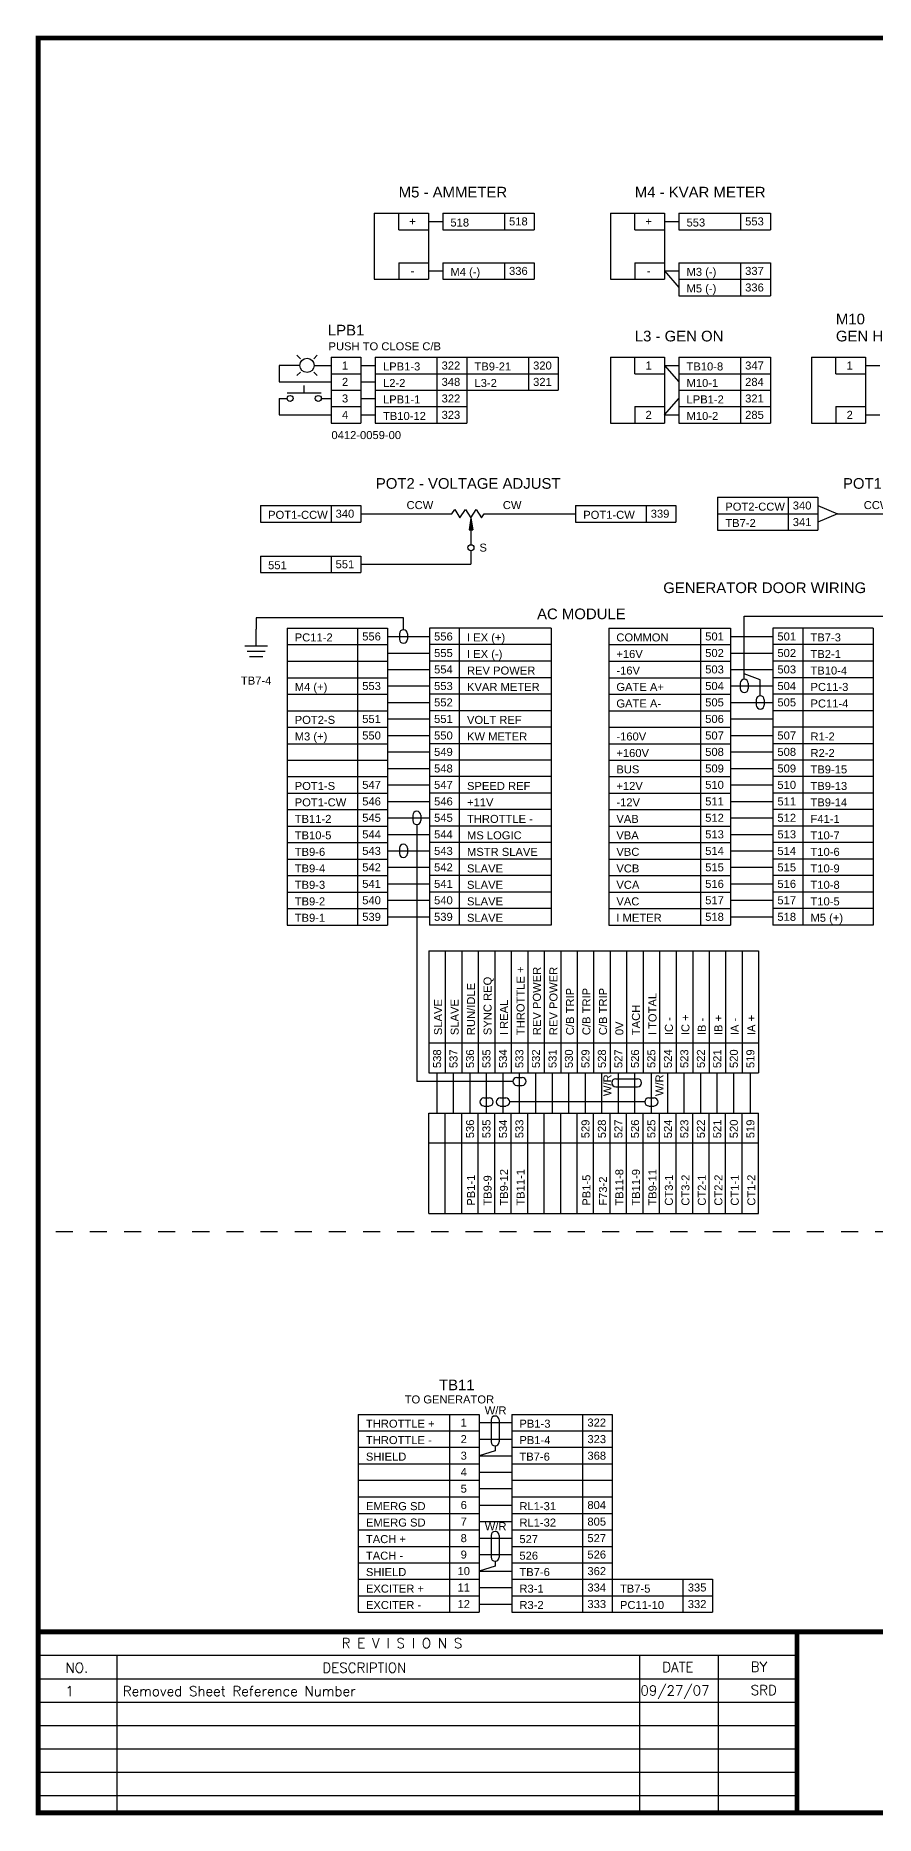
# Model space of a CAD drawing. Extents: x 1.2 to 17.9, y -2.5 to 7.9.
# Drawn here: x 1.21 to 6.13, y -2.49 to 7.93 of the extents above; entities that cross this region are included whole.
import ezdxf
from ezdxf.enums import TextEntityAlignment as Align

# ---------------------------------------------------------------- set-up
doc = ezdxf.new("R2010")
doc.units = 0
doc.header["$MEASUREMENT"] = 0
doc.linetypes.add('DASHED2', pattern=[0.375, 0.25, -0.125])
doc.layers.get('0').update_dxf_attribs({"linetype": 'CONTINUOUS'})
doc.layers.add('DRAWING', color=7, linetype='CONTINUOUS')
doc.styles.add('ROMAND', font='ROMAND.shx')
doc.styles.get("Standard").update_dxf_attribs({"font": 'ARIAL.TTF'})

# ---------------------------------------------------------------- blocks, each defined once
blk = doc.blocks.new('connection')
blk.add_circle((0.074, 0), 0.0744)
blk = doc.blocks.new('resistor')
for p, q in [((0, 0), (0.016, 0.025)), ((0.016, 0.025), (0.047, -0.025)), ((0.047, -0.025), (0.08, 0.025)), ((0.08, 0.025), (0.111, -0.025)), ((0.111, -0.025), (0.142, 0.025)), ((0.142, 0.025), (0.174, -0.025)), ((0.174, -0.025), (0.189, 0))]:
    blk.add_line(p, q)
blk = doc.blocks.new('pot_arrow')
blk.add_hatch(color=256).paths.add_polyline_path([(-0.068, 0.011), (-0.068, -0.011), (0, 0)])
for p, q in [((-0.068, 0.011), (-0.068, -0.011)), ((0, 0), (-0.068, 0.011)), ((0, 0), (-0.068, -0.011))]:
    blk.add_line(p, q)
blk = doc.blocks.new('gnd')
for p, q in [((0, -0.099), (0, 0)), ((0.066, -0.099), (-0.066, -0.099)), ((0.053, -0.13), (-0.053, -0.13)), ((0.039, -0.161), (-0.039, -0.161))]:
    blk.add_line(p, q)

msp = doc.modelspace()

# ---------------------------------------------------------------- linework, layer by layer
at = {"color": 7}
for p, q in [((1.221, -1.416), (1.221, -2.476)), ((1.221, -1.553), (5.666, -1.553)), ((1.682, -1.553), (1.682, -2.476)), ((4.744, -1.553), (4.744, -2.476)), ((5.205, -1.553), (5.205, -2.476)), ((1.221, -1.69), (5.666, -1.69)), ((1.221, -1.69), (5.666, -1.69)), ((1.221, -1.69), (5.666, -1.69)), ((1.221, -1.69), (5.666, -1.69)), ((1.221, -1.69), (5.666, -1.69)), ((1.221, -1.827), (5.666, -1.827)), ((1.221, -1.827), (5.666, -1.827)), ((1.221, -1.827), (5.666, -1.827)), ((1.221, -1.827), (5.666, -1.827)), ((1.221, -1.827), (5.666, -1.827)), ((1.221, -1.964), (5.666, -1.964)), ((1.221, -2.101), (5.666, -2.101)), ((1.221, -2.237), (5.666, -2.237)), ((1.221, -2.374), (5.666, -2.374))]:
    msp.add_line(p, q, dxfattribs=at)
at = {"color": 7, "const_width": 0.0288}
msp.add_lwpolyline([(17.853, -2.476), (17.853, 7.919), (1.221, 7.919), (1.221, -2.476)], close=True, dxfattribs=at)
for points in [[(1.221, -1.416), (17.853, -1.416)], [(5.666, -1.416), (5.666, -2.476)]]:
    msp.add_lwpolyline(points, dxfattribs=at)
at = {"layer": 'DRAWING', "color": 7}
for p, q in [((3.19, 6.893), (3.19, 6.507)), ((3.19, 6.893), (3.507, 6.893)), ((3.333, 6.796), (3.333, 6.893)), ((3.507, 6.893), (3.507, 6.507)), ((3.591, 6.893), (3.591, 6.796)), ((3.591, 6.893), (4.127, 6.893)), ((3.952, 6.893), (3.952, 6.796)), ((4.127, 6.893), (4.127, 6.796)), ((4.573, 6.893), (4.573, 6.507)), ((4.573, 6.893), (4.89, 6.893)), ((4.716, 6.796), (4.716, 6.893)), ((4.89, 6.893), (4.89, 6.507)), ((4.974, 6.893), (5.51, 6.893)), ((4.974, 6.893), (4.974, 6.796)), ((5.335, 6.893), (5.335, 6.796)), ((5.51, 6.893), (5.51, 6.796)), ((3.333, 6.796), (3.507, 6.796)), ((3.507, 6.845), (3.591, 6.845)), ((3.591, 6.796), (4.127, 6.796)), ((4.716, 6.796), (4.89, 6.796)), ((4.89, 6.845), (4.974, 6.845)), ((4.974, 6.796), (5.51, 6.796)), ((3.333, 6.603), (3.507, 6.603)), ((3.333, 6.603), (3.333, 6.507)), ((3.591, 6.603), (4.127, 6.603)), ((3.591, 6.603), (3.591, 6.507)), ((3.952, 6.603), (3.952, 6.507)), ((4.127, 6.603), (4.127, 6.507)), ((4.716, 6.603), (4.89, 6.603)), ((4.716, 6.603), (4.716, 6.507)), ((4.974, 6.603), (4.974, 6.41)), ((4.974, 6.603), (5.51, 6.603)), ((5.335, 6.603), (5.335, 6.41)), ((5.51, 6.603), (5.51, 6.41)), ((3.19, 6.507), (3.507, 6.507)), ((3.507, 6.555), (3.591, 6.555)), ((3.591, 6.507), (4.127, 6.507)), ((4.573, 6.507), (4.89, 6.507)), ((4.89, 6.555), (4.974, 6.458)), ((4.89, 6.555), (4.974, 6.555)), ((4.974, 6.507), (5.51, 6.507)), ((4.974, 6.41), (5.51, 6.41)), ((2.757, 6.041), (2.736, 6.061)), ((2.836, 6.041), (2.856, 6.061)), ((2.938, 6.05), (2.938, 5.663)), ((2.938, 6.05), (3.112, 6.05)), ((3.112, 6.05), (3.112, 5.663)), ((3.196, 6.05), (3.196, 5.663)), ((3.196, 6.05), (4.268, 6.05)), ((3.557, 6.05), (3.557, 5.663)), ((3.732, 6.05), (3.732, 5.663)), ((4.094, 6.05), (4.094, 5.857)), ((4.268, 6.05), (4.268, 5.857)), ((4.573, 6.05), (4.573, 5.663)), ((4.573, 6.05), (4.89, 6.05)), ((4.716, 5.953), (4.716, 6.05)), ((4.89, 6.05), (4.89, 5.663)), ((4.974, 6.05), (4.974, 5.663)), ((4.974, 6.05), (5.51, 6.05)), ((5.335, 6.05), (5.335, 5.663)), ((5.51, 6.05), (5.51, 5.663)), ((5.751, 6.05), (5.751, 5.663)), ((5.751, 6.05), (6.068, 6.05)), ((5.894, 5.953), (5.894, 6.05)), ((6.068, 6.05), (6.068, 5.663)), ((2.754, 6.001), (2.632, 6.001)), ((2.632, 6.001), (2.632, 5.905)), ((2.757, 5.962), (2.736, 5.942)), ((2.836, 5.962), (2.856, 5.942)), ((2.838, 6.001), (2.938, 6.001)), ((2.938, 5.953), (3.112, 5.953)), ((3.112, 6.001), (3.196, 6.001)), ((3.196, 5.953), (4.268, 5.953)), ((4.716, 5.953), (4.89, 5.953)), ((4.89, 6.001), (4.974, 6.001)), ((4.89, 6.001), (4.974, 5.905)), ((4.974, 5.953), (5.51, 5.953)), ((5.894, 5.953), (6.068, 5.953)), ((6.068, 6.001), (6.152, 6.001)), ((2.632, 5.905), (2.938, 5.905)), ((2.68, 5.84), (2.879, 5.84)), ((2.78, 5.84), (2.78, 5.884)), ((2.938, 5.857), (3.112, 5.857)), ((3.112, 5.905), (3.196, 5.905)), ((3.196, 5.857), (4.268, 5.857)), ((4.974, 5.857), (5.51, 5.857)), ((2.632, 5.808), (2.68, 5.808)), ((2.632, 5.808), (2.632, 5.712)), ((2.879, 5.808), (2.938, 5.808)), ((2.938, 5.76), (3.112, 5.76)), ((3.112, 5.808), (3.196, 5.808)), ((3.196, 5.76), (3.732, 5.76)), ((4.716, 5.76), (4.89, 5.76)), ((4.716, 5.76), (4.716, 5.663)), ((4.89, 5.712), (4.974, 5.808)), ((4.974, 5.76), (5.51, 5.76)), ((5.894, 5.76), (6.068, 5.76)), ((5.894, 5.76), (5.894, 5.663)), ((2.632, 5.712), (2.938, 5.712)), ((2.938, 5.663), (3.112, 5.663)), ((3.112, 5.712), (3.196, 5.712)), ((3.196, 5.663), (3.732, 5.663)), ((4.573, 5.663), (4.89, 5.663)), ((4.89, 5.712), (4.974, 5.712)), ((4.974, 5.663), (5.51, 5.663)), ((5.751, 5.663), (6.068, 5.663)), ((6.068, 5.712), (6.152, 5.712)), ((5.201, 5.229), (5.789, 5.229)), ((5.201, 5.229), (5.201, 5.036)), ((5.614, 5.229), (5.614, 5.036)), ((5.789, 5.229), (5.789, 5.036)), ((2.523, 5.181), (3.111, 5.181)), ((2.523, 5.181), (2.523, 5.084)), ((2.937, 5.181), (2.937, 5.084)), ((3.111, 5.181), (3.111, 5.084)), ((3.111, 5.133), (3.645, 5.133)), ((3.834, 5.133), (4.369, 5.133)), ((4.369, 5.181), (4.957, 5.181)), ((4.369, 5.181), (4.369, 5.084)), ((4.783, 5.181), (4.783, 5.084)), ((4.957, 5.181), (4.957, 5.084)), ((5.201, 5.133), (5.789, 5.133)), ((5.789, 5.181), (5.904, 5.133)), ((5.904, 5.133), (5.789, 5.084)), ((5.904, 5.133), (6.322, 5.133)), ((2.523, 5.084), (3.111, 5.084)), ((3.756, 5.107), (3.756, 4.952)), ((4.369, 5.084), (4.957, 5.084)), ((5.201, 5.036), (5.789, 5.036)), ((3.756, 4.916), (3.756, 4.837)), ((2.523, 4.885), (3.111, 4.885)), ((2.523, 4.885), (2.523, 4.789)), ((2.937, 4.885), (2.937, 4.789)), ((3.111, 4.885), (3.111, 4.789)), ((3.111, 4.837), (3.756, 4.837)), ((2.523, 4.789), (3.111, 4.789)), ((3.361, 4.524), (2.498, 4.524)), ((2.498, 4.524), (2.498, 4.456)), ((3.361, 4.453), (3.361, 4.524)), ((5.357, 4.163), (5.357, 4.533)), ((5.357, 4.533), (6.24, 4.533)), ((2.679, 4.462), (2.679, 2.724)), ((2.679, 4.462), (3.267, 4.462)), ((3.092, 4.462), (3.092, 2.724)), ((3.267, 4.462), (3.267, 2.724)), ((3.267, 4.414), (3.513, 4.414)), ((3.337, 4.43), (3.337, 4.398)), ((3.384, 4.43), (3.384, 4.398)), ((3.513, 4.462), (3.513, 2.724)), ((4.226, 4.462), (3.513, 4.462)), ((3.688, 4.462), (3.688, 2.724)), ((4.226, 4.462), (4.226, 2.724)), ((4.563, 4.462), (5.276, 4.462)), ((4.563, 4.462), (4.563, 2.724)), ((5.101, 4.462), (5.101, 2.724)), ((5.276, 4.462), (5.276, 2.724)), ((5.276, 4.414), (5.525, 4.414)), ((5.525, 4.462), (5.525, 2.724)), ((6.113, 4.462), (5.525, 4.462)), ((5.7, 4.462), (5.7, 2.724)), ((6.113, 4.462), (6.113, 2.724)), ((2.679, 4.366), (3.267, 4.366)), ((3.267, 4.317), (3.513, 4.317)), ((4.226, 4.366), (3.513, 4.366)), ((4.563, 4.366), (5.276, 4.366)), ((5.276, 4.317), (5.525, 4.317)), ((6.113, 4.366), (5.525, 4.366)), ((2.679, 4.269), (3.267, 4.269)), ((2.679, 4.172), (3.267, 4.172)), ((3.267, 4.221), (3.513, 4.221)), ((4.226, 4.269), (3.513, 4.269)), ((4.226, 4.172), (3.513, 4.172)), ((4.563, 4.269), (5.276, 4.269)), ((4.563, 4.172), (5.276, 4.172)), ((5.276, 4.221), (5.525, 4.221)), ((5.451, 4.16), (5.357, 4.196)), ((6.113, 4.269), (5.525, 4.269)), ((6.113, 4.172), (5.525, 4.172)), ((2.679, 4.076), (3.267, 4.076)), ((3.267, 4.124), (3.513, 4.124)), ((4.226, 4.076), (3.513, 4.076)), ((4.563, 4.076), (5.276, 4.076)), ((5.276, 4.124), (5.525, 4.124)), ((5.334, 4.14), (5.334, 4.109)), ((5.381, 4.14), (5.381, 4.109)), ((5.451, 4.067), (5.451, 4.16)), ((6.113, 4.076), (5.525, 4.076)), ((2.679, 3.979), (3.267, 3.979)), ((3.267, 4.028), (3.513, 4.028)), ((4.226, 3.979), (3.513, 3.979)), ((4.563, 3.979), (5.276, 3.979)), ((5.276, 4.028), (5.525, 4.028)), ((5.427, 4.043), (5.427, 4.012)), ((5.474, 4.043), (5.474, 4.012)), ((6.113, 3.979), (5.525, 3.979)), ((2.679, 3.883), (3.267, 3.883)), ((3.267, 3.931), (3.513, 3.931)), ((4.226, 3.883), (3.513, 3.883)), ((4.563, 3.883), (5.276, 3.883)), ((5.276, 3.931), (5.525, 3.931)), ((6.113, 3.883), (5.525, 3.883)), ((2.679, 3.786), (3.267, 3.786)), ((3.267, 3.834), (3.513, 3.834)), ((4.226, 3.786), (3.513, 3.786)), ((4.563, 3.786), (5.276, 3.786)), ((5.276, 3.834), (5.525, 3.834)), ((6.113, 3.786), (5.525, 3.786)), ((2.679, 3.69), (3.267, 3.69)), ((3.267, 3.738), (3.513, 3.738)), ((4.226, 3.69), (3.513, 3.69)), ((4.563, 3.69), (5.276, 3.69)), ((5.276, 3.738), (5.525, 3.738)), ((6.113, 3.69), (5.525, 3.69)), ((2.679, 3.593), (3.267, 3.593)), ((3.267, 3.641), (3.513, 3.641)), ((3.267, 3.545), (3.513, 3.545)), ((4.226, 3.593), (3.513, 3.593)), ((4.563, 3.593), (5.276, 3.593)), ((5.276, 3.641), (5.525, 3.641)), ((5.276, 3.545), (5.525, 3.545)), ((6.113, 3.593), (5.525, 3.593)), ((2.679, 3.496), (3.267, 3.496)), ((3.267, 3.448), (3.513, 3.448)), ((4.226, 3.496), (3.513, 3.496)), ((4.563, 3.496), (5.276, 3.496)), ((5.276, 3.448), (5.525, 3.448)), ((6.113, 3.496), (5.525, 3.496)), ((2.679, 3.4), (3.267, 3.4)), ((3.267, 3.352), (3.513, 3.352)), ((3.416, 3.367), (3.416, 3.336)), ((3.462, 3.367), (3.462, 3.336)), ((4.226, 3.4), (3.513, 3.4)), ((4.563, 3.4), (5.276, 3.4)), ((5.276, 3.352), (5.525, 3.352)), ((6.113, 3.4), (5.525, 3.4)), ((2.679, 3.303), (3.267, 3.303)), ((3.267, 3.255), (3.513, 3.255)), ((3.439, 3.313), (3.439, 1.808)), ((4.226, 3.303), (3.513, 3.303)), ((4.563, 3.303), (5.276, 3.303)), ((5.276, 3.255), (5.525, 3.255)), ((6.113, 3.303), (5.525, 3.303)), ((2.679, 3.207), (3.267, 3.207)), ((3.267, 3.158), (3.513, 3.158)), ((3.337, 3.174), (3.337, 3.143)), ((3.384, 3.174), (3.384, 3.143)), ((4.226, 3.207), (3.513, 3.207)), ((4.563, 3.207), (5.276, 3.207)), ((5.276, 3.158), (5.525, 3.158)), ((6.113, 3.207), (5.525, 3.207)), ((2.679, 3.11), (3.267, 3.11)), ((3.267, 3.062), (3.513, 3.062)), ((4.226, 3.11), (3.513, 3.11)), ((4.563, 3.11), (5.276, 3.11)), ((5.276, 3.062), (5.525, 3.062)), ((6.113, 3.11), (5.525, 3.11)), ((2.679, 3.014), (3.267, 3.014)), ((3.267, 2.965), (3.513, 2.965)), ((4.226, 3.014), (3.513, 3.014)), ((4.563, 3.014), (5.276, 3.014)), ((5.276, 2.965), (5.525, 2.965)), ((6.113, 3.014), (5.525, 3.014)), ((2.679, 2.917), (3.267, 2.917)), ((2.679, 2.82), (3.267, 2.82)), ((3.267, 2.869), (3.513, 2.869)), ((4.226, 2.917), (3.513, 2.917)), ((4.226, 2.82), (3.513, 2.82)), ((4.563, 2.917), (5.276, 2.917)), ((4.563, 2.82), (5.276, 2.82)), ((5.276, 2.869), (5.525, 2.869)), ((6.113, 2.917), (5.525, 2.917)), ((6.113, 2.82), (5.525, 2.82)), ((2.679, 2.724), (3.267, 2.724)), ((3.267, 2.772), (3.513, 2.772)), ((4.226, 2.724), (3.513, 2.724)), ((4.563, 2.724), (5.276, 2.724)), ((5.276, 2.772), (5.525, 2.772)), ((6.113, 2.724), (5.525, 2.724)), ((3.509, 2.573), (5.441, 2.573)), ((3.509, 2.573), (3.509, 1.859)), ((3.606, 2.573), (3.606, 1.859)), ((3.702, 2.573), (3.702, 1.859)), ((3.799, 2.573), (3.799, 1.859)), ((3.896, 2.573), (3.896, 1.859)), ((3.992, 2.573), (3.992, 1.859)), ((4.089, 2.573), (4.089, 1.859)), ((4.185, 2.573), (4.185, 1.859)), ((4.282, 2.573), (4.282, 1.859)), ((4.379, 2.573), (4.379, 1.859)), ((4.475, 2.573), (4.475, 1.859)), ((4.572, 2.573), (4.572, 1.859)), ((4.668, 2.573), (4.668, 1.859)), ((4.765, 2.573), (4.765, 1.859)), ((4.861, 2.573), (4.861, 1.859)), ((4.958, 2.573), (4.958, 1.859)), ((5.055, 2.573), (5.055, 1.859)), ((5.151, 2.573), (5.151, 1.859)), ((5.248, 2.573), (5.248, 1.859)), ((5.344, 2.573), (5.344, 1.859)), ((5.441, 2.573), (5.441, 1.859)), ((3.509, 2.034), (5.441, 2.034)), ((4.002, 1.808), (3.439, 1.808)), ((3.509, 1.859), (5.441, 1.859)), ((3.558, 1.623), (3.558, 1.859)), ((3.654, 1.623), (3.654, 1.859)), ((3.751, 1.623), (3.751, 1.859)), ((3.847, 1.623), (3.847, 1.859)), ((3.944, 1.623), (3.944, 1.859)), ((4.025, 1.831), (4.056, 1.831)), ((4.025, 1.784), (4.056, 1.784)), ((4.04, 1.623), (4.04, 1.859)), ((4.137, 1.623), (4.137, 1.859)), ((4.234, 1.623), (4.234, 1.859)), ((4.33, 1.623), (4.33, 1.859)), ((4.427, 1.623), (4.427, 1.859)), ((4.523, 1.623), (4.523, 1.859)), ((4.604, 1.823), (4.732, 1.823)), ((4.604, 1.777), (4.732, 1.777)), ((4.62, 1.623), (4.62, 1.859)), ((4.717, 1.623), (4.717, 1.859)), ((4.813, 1.623), (4.813, 1.859)), ((4.91, 1.623), (4.91, 1.859)), ((5.006, 1.623), (5.006, 1.859)), ((5.103, 1.623), (5.103, 1.859)), ((5.199, 1.623), (5.199, 1.859)), ((5.296, 1.623), (5.296, 1.859)), ((5.393, 1.623), (5.393, 1.859)), ((3.832, 1.711), (3.863, 1.711)), ((3.928, 1.711), (3.96, 1.711)), ((4.774, 1.688), (3.983, 1.688)), ((4.798, 1.711), (4.829, 1.711)), ((3.509, 1.035), (3.509, 1.623)), ((3.509, 1.623), (5.441, 1.623)), ((3.606, 1.035), (3.606, 1.623)), ((3.702, 1.035), (3.702, 1.623)), ((3.799, 1.035), (3.799, 1.623)), ((3.832, 1.664), (3.863, 1.664)), ((3.896, 1.035), (3.896, 1.623)), ((3.928, 1.664), (3.96, 1.664)), ((3.992, 1.035), (3.992, 1.623)), ((4.089, 1.035), (4.089, 1.623)), ((4.185, 1.035), (4.185, 1.623)), ((4.282, 1.035), (4.282, 1.623)), ((4.379, 1.035), (4.379, 1.623)), ((4.475, 1.035), (4.475, 1.623)), ((4.572, 1.035), (4.572, 1.623)), ((4.668, 1.035), (4.668, 1.623)), ((4.765, 1.035), (4.765, 1.623)), ((4.798, 1.664), (4.829, 1.664)), ((4.861, 1.035), (4.861, 1.623)), ((4.958, 1.035), (4.958, 1.623)), ((5.055, 1.035), (5.055, 1.623)), ((5.151, 1.035), (5.151, 1.623)), ((5.248, 1.035), (5.248, 1.623)), ((5.344, 1.035), (5.344, 1.623)), ((5.441, 1.035), (5.441, 1.623)), ((3.509, 1.448), (5.441, 1.448)), ((3.509, 1.035), (5.441, 1.035)), ((3.096, -0.142), (3.804, -0.142)), ((3.096, -0.142), (3.096, -1.301)), ((3.63, -0.142), (3.63, -1.301)), ((3.804, -0.142), (3.804, -1.301)), ((3.804, -0.19), (3.995, -0.19)), ((3.875, -0.175), (3.875, -0.303)), ((3.921, -0.175), (3.921, -0.303)), ((3.995, -0.142), (4.583, -0.142)), ((3.995, -0.142), (3.995, -1.301)), ((4.409, -0.142), (4.409, -1.301)), ((4.583, -0.142), (4.583, -1.301)), ((3.096, -0.239), (3.804, -0.239)), ((3.804, -0.287), (3.995, -0.287)), ((3.995, -0.239), (4.583, -0.239)), ((3.096, -0.335), (3.804, -0.335)), ((3.898, -0.355), (3.804, -0.384)), ((3.804, -0.384), (3.995, -0.384)), ((3.898, -0.326), (3.898, -0.355)), ((3.995, -0.335), (4.583, -0.335)), ((3.096, -0.432), (3.804, -0.432)), ((3.804, -0.48), (3.995, -0.48)), ((3.995, -0.432), (4.583, -0.432)), ((3.096, -0.528), (3.804, -0.528)), ((3.096, -0.625), (3.804, -0.625)), ((3.804, -0.577), (3.995, -0.577)), ((3.995, -0.528), (4.583, -0.528)), ((3.995, -0.625), (4.583, -0.625)), ((3.096, -0.722), (3.804, -0.722)), ((3.804, -0.673), (3.995, -0.673)), ((3.995, -0.722), (4.583, -0.722)), ((3.096, -0.818), (3.804, -0.818)), ((3.804, -0.77), (3.995, -0.77)), ((3.995, -0.818), (4.583, -0.818)), ((3.096, -0.915), (3.804, -0.915)), ((3.804, -0.867), (3.995, -0.867)), ((3.875, -0.851), (3.875, -0.979)), ((3.921, -0.851), (3.921, -0.979)), ((3.995, -0.915), (4.583, -0.915)), ((3.096, -1.011), (3.804, -1.011)), ((3.804, -0.963), (3.995, -0.963)), ((3.898, -1.031), (3.804, -1.06)), ((3.898, -1.002), (3.898, -1.031)), ((3.995, -1.011), (4.583, -1.011)), ((3.096, -1.108), (3.804, -1.108)), ((3.804, -1.06), (3.995, -1.06)), ((3.995, -1.108), (5.172, -1.108)), ((4.997, -1.108), (4.997, -1.301)), ((5.172, -1.108), (5.172, -1.301)), ((3.096, -1.205), (3.804, -1.205)), ((3.804, -1.156), (3.995, -1.156)), ((3.995, -1.205), (5.172, -1.205)), ((3.096, -1.301), (3.804, -1.301)), ((3.804, -1.253), (3.995, -1.253)), ((3.995, -1.301), (5.172, -1.301))]:
    msp.add_line(p, q, dxfattribs=at)
at = {"layer": 'DRAWING', "color": 7, "linetype": 'DASHED2', "ltscale": 0.25}
msp.add_line((8.424, 0.927), (1.221, 0.927), dxfattribs=at)
at = {"layer": 'DRAWING', "color": 7}
for centre in [(2.697, 5.808), (2.862, 5.808), (3.756, 4.934)]:
    msp.add_circle(centre, 0.0176, dxfattribs=at)
for centre, start, end in [((3.361, 4.43), 0, 180), ((3.361, 4.398), 180, 0), ((5.357, 4.14), 0, 180), ((5.357, 4.109), 180, 0), ((5.451, 4.043), 0, 180), ((5.451, 4.012), 180, 0), ((3.439, 3.367), 0, 180), ((3.439, 3.336), 180, 0), ((3.361, 3.174), 0, 180), ((3.361, 3.143), 180, 0), ((4.025, 1.808), 90, 270), ((4.056, 1.808), 270, 90), ((4.604, 1.8), 90, 270), ((4.732, 1.8), 270, 90), ((3.832, 1.688), 90, 270), ((3.863, 1.688), 270, 90), ((3.928, 1.688), 90, 270), ((3.96, 1.688), 270, 90), ((4.798, 1.688), 90, 270), ((4.829, 1.688), 270, 90), ((3.898, -0.175), 0, 180), ((3.898, -0.303), 180, 0), ((3.898, -0.851), 0, 180), ((3.898, -0.979), 180, 0)]:
    msp.add_arc(centre, 0.0234, start, end, dxfattribs=at)

# ---------------------------------------------------------------- block references
at = {"layer": 'DRAWING', "color": 7, "xscale": 0.5625, "yscale": 0.5625, "zscale": 0.5625, "rotation": 90}
msp.add_blockref('connection', (2.796, 5.96), dxfattribs=at)
at = {"layer": 'DRAWING', "color": 7}
for name, p in [('resistor', (3.645, 5.133)), ('gnd', (2.498, 4.456))]:
    msp.add_blockref(name, p, dxfattribs=at)
at = {"layer": 'DRAWING', "color": 7, "rotation": 90}
msp.add_blockref('pot_arrow', (3.756, 5.107), dxfattribs=at)

# ---------------------------------------------------------------- texts
at = {"color": 7, "style": 'ROMAND'}
for s, height, p in [('R E V I S I O N S', 0.05763, (2.999, -1.511)), ('NO.', 0.0576, (1.381, -1.655)), ('DESCRIPTION', 0.05763, (2.886, -1.655)), ('DATE', 0.0576, (4.877, -1.651)), ('BY', 0.0576, (5.395, -1.649)), ('1', 0.0576, (1.381, -1.792)), ('Removed Sheet Reference Number', 0.05763, (1.717, -1.792)), ('09/27/07', 0.0576, (4.749, -1.788)), ('SRD', 0.0576, (5.395, -1.786))]:
    msp.add_text(s, height=height, dxfattribs=at).set_placement(p)
at = {"layer": 'DRAWING', "color": 7}
for s, height, p in [('M5 - AMMETER', 0.0625, (3.333, 6.985)), ('M4 - KVAR METER', 0.0625, (4.716, 6.985)), ('518', 0.0469, (3.636, 6.815)), ('553', 0.0469, (5.019, 6.815)), ('M4 (-)', 0.0469, (3.636, 6.526)), ('M3 (-)', 0.0469, (5.019, 6.526)), ('M5 (-)', 0.0469, (5.019, 6.429)), ('M10', 0.0625, (5.894, 6.242)), ('L3 - GEN ON', 0.0625, (4.716, 6.142)), ('GEN HOUR METER', 0.0625, (5.894, 6.142)), ('PUSH TO CLOSE C/B', 0.04688, (2.922, 6.09)), ('LPB1-3', 0.0469, (3.241, 5.972)), ('TB9-21', 0.0469, (3.777, 5.972)), ('TB10-8', 0.0469, (5.019, 5.972)), ('L2-2', 0.0469, (3.241, 5.875)), ('L3-2', 0.0469, (3.777, 5.875)), ('M10-1', 0.0469, (5.019, 5.875)), ('LPB1-1', 0.0469, (3.241, 5.779)), ('LPB1-2', 0.0469, (5.019, 5.779)), ('TB10-12', 0.0469, (3.241, 5.682)), ('M10-2', 0.0469, (5.019, 5.682)), ('0412-0059-00', 0.04688, (2.939, 5.57)), ('POT1-CCW', 0.0469, (2.568, 5.103)), ('CCW', 0.0469, (3.379, 5.16)), ('CW', 0.0469, (3.943, 5.16)), ('POT1-CW', 0.0469, (4.414, 5.103)), ('POT2-CCW', 0.0469, (5.246, 5.151)), ('CCW', 0.0469, (6.057, 5.16)), ('TB7-2', 0.0469, (5.246, 5.055)), ('S', 0.0469, (3.806, 4.911)), ('551', 0.0469, (2.568, 4.808)), ('PC11-2', 0.0469, (2.724, 4.385)), ('I EX (+)', 0.0469, (3.733, 4.385)), ('COMMON', 0.0469, (4.608, 4.385)), ('TB7-3', 0.0469, (5.745, 4.385)), ('I EX (-)', 0.0469, (3.733, 4.288)), ('+16V', 0.0469, (4.608, 4.288)), ('TB2-1', 0.0469, (5.745, 4.288)), ('REV POWER', 0.0469, (3.733, 4.191)), ('-16V', 0.0469, (4.608, 4.191)), ('TB10-4', 0.0469, (5.745, 4.191)), ('M4 (+)', 0.0469, (2.724, 4.095)), ('KVAR METER', 0.0469, (3.733, 4.095)), ('GATE A+', 0.0469, (4.608, 4.095)), ('PC11-3', 0.0469, (5.745, 4.095)), ('GATE A-', 0.0469, (4.608, 3.998)), ('PC11-4', 0.0469, (5.745, 3.998)), ('POT2-S', 0.0469, (2.724, 3.902)), ('VOLT REF', 0.0469, (3.733, 3.902)), ('M3 (+)', 0.0469, (2.724, 3.805)), ('KW METER', 0.0469, (3.733, 3.805)), ('-160V', 0.0469, (4.608, 3.805)), ('+160V', 0.0469, (4.608, 3.708)), ('R1-2', 0.0469, (5.745, 3.805)), ('R2-2', 0.0469, (5.745, 3.708)), ('BUS', 0.0469, (4.608, 3.612)), ('TB9-15', 0.0469, (5.745, 3.612)), ('POT1-S', 0.0469, (2.724, 3.515)), ('SPEED REF', 0.0469, (3.733, 3.515)), ('+12V', 0.0469, (4.608, 3.515)), ('TB9-13', 0.0469, (5.745, 3.515)), ('POT1-CW', 0.0469, (2.724, 3.419)), ('+11V', 0.0469, (3.733, 3.419)), ('-12V', 0.0469, (4.608, 3.419)), ('TB9-14', 0.0469, (5.745, 3.419)), ('TB11-2', 0.0469, (2.724, 3.322)), ('THROTTLE -', 0.0469, (3.733, 3.322)), ('VAB', 0.0469, (4.608, 3.322)), ('F41-1', 0.0469, (5.745, 3.322)), ('TB10-5', 0.0469, (2.724, 3.226)), ('MS LOGIC', 0.0469, (3.733, 3.226)), ('VBA', 0.0469, (4.608, 3.226)), ('T10-7', 0.0469, (5.745, 3.226)), ('TB9-6', 0.0469, (2.724, 3.129)), ('MSTR SLAVE', 0.0469, (3.733, 3.129)), ('VBC', 0.0469, (4.608, 3.129)), ('T10-6', 0.0469, (5.745, 3.129)), ('TB9-4', 0.0469, (2.724, 3.032)), ('SLAVE', 0.0469, (3.733, 3.032)), ('VCB', 0.0469, (4.608, 3.032)), ('T10-9', 0.0469, (5.745, 3.032)), ('TB9-3', 0.0469, (2.724, 2.936)), ('SLAVE', 0.0469, (3.733, 2.936)), ('VCA', 0.0469, (4.608, 2.936)), ('T10-8', 0.0469, (5.745, 2.936)), ('TB9-2', 0.0469, (2.724, 2.839)), ('SLAVE', 0.0469, (3.733, 2.839)), ('VAC', 0.0469, (4.608, 2.839)), ('T10-5', 0.0469, (5.745, 2.839)), ('TB9-1', 0.0469, (2.724, 2.743)), ('SLAVE', 0.0469, (3.733, 2.743)), ('I METER', 0.0469, (4.608, 2.743)), ('M5 (+)', 0.0469, (5.745, 2.743)), ('TB11', 0.0625, (3.569, -0.001)), ('W/R', 0.0469, (3.837, -0.142)), ('THROTTLE +', 0.0469, (3.141, -0.22)), ('PB1-3', 0.0469, (4.04, -0.22)), ('THROTTLE -', 0.0469, (3.141, -0.316)), ('PB1-4', 0.0469, (4.04, -0.316)), ('SHIELD', 0.0469, (3.141, -0.413)), ('TB7-6', 0.0469, (4.04, -0.413)), ('EMERG SD', 0.0469, (3.141, -0.703)), ('RL1-31', 0.0469, (4.04, -0.703)), ('EMERG SD', 0.0469, (3.141, -0.799)), ('W/R', 0.0469, (3.837, -0.821)), ('RL1-32', 0.0469, (4.04, -0.799)), ('TACH +', 0.0469, (3.141, -0.896)), ('527', 0.0469, (4.04, -0.896)), ('TACH -', 0.0469, (3.141, -0.993)), ('SHIELD', 0.0469, (3.141, -1.089)), ('TB7-6', 0.0469, (4.04, -1.089)), ('526', 0.0469, (4.04, -0.993)), ('EXCITER +', 0.0469, (3.141, -1.186)), ('R3-1', 0.0469, (4.04, -1.186)), ('TB7-5', 0.0469, (4.629, -1.186)), ('EXCITER -', 0.0469, (3.141, -1.282)), ('R3-2', 0.0469, (4.04, -1.282)), ('PC11-10', 0.0469, (4.629, -1.282))]:
    msp.add_text(s, height=height, dxfattribs=at).set_placement(p)
for s, p in [('+', (3.414, 6.845)), ('518', (4.034, 6.845)), ('+', (4.797, 6.845)), ('553', (5.417, 6.845)), ('336', (4.034, 6.555)), ('337', (5.417, 6.555)), ('-', (3.414, 6.555)), ('-', (4.797, 6.555)), ('336', (5.417, 6.458)), ('1', (3.019, 6.001)), ('322', (3.639, 6.001)), ('320', (4.175, 6.001)), ('1', (4.797, 6.001)), ('347', (5.417, 6.001)), ('1', (5.975, 6.001)), ('2', (3.019, 5.905)), ('348', (3.639, 5.905)), ('321', (4.175, 5.905)), ('284', (5.417, 5.905)), ('4', (3.019, 5.712)), ('3', (3.019, 5.808)), ('322', (3.639, 5.808)), ('323', (3.639, 5.712)), ('2', (4.797, 5.712)), ('321', (5.417, 5.808)), ('285', (5.417, 5.712)), ('2', (5.975, 5.712)), ('340', (3.018, 5.133)), ('339', (4.864, 5.133)), ('340', (5.696, 5.181)), ('341', (5.696, 5.084)), ('551', (3.018, 4.837)), ('556', (3.174, 4.414)), ('556', (3.595, 4.414)), ('501', (5.183, 4.414)), ('501', (5.606, 4.414)), ('555', (3.595, 4.317)), ('502', (5.183, 4.317)), ('502', (5.606, 4.317)), ('554', (3.595, 4.221)), ('503', (5.183, 4.221)), ('503', (5.606, 4.221)), ('553', (3.174, 4.124)), ('553', (3.595, 4.124)), ('504', (5.183, 4.124)), ('504', (5.606, 4.124)), ('552', (3.595, 4.028)), ('505', (5.183, 4.028)), ('505', (5.606, 4.028)), ('551', (3.174, 3.931)), ('550', (3.174, 3.834)), ('551', (3.595, 3.931)), ('550', (3.595, 3.834)), ('506', (5.183, 3.931)), ('507', (5.183, 3.834)), ('507', (5.606, 3.834)), ('549', (3.595, 3.738)), ('508', (5.183, 3.738)), ('508', (5.606, 3.738)), ('548', (3.595, 3.641)), ('509', (5.183, 3.641)), ('509', (5.606, 3.641)), ('547', (3.174, 3.545)), ('547', (3.595, 3.545)), ('510', (5.183, 3.545)), ('510', (5.606, 3.545)), ('546', (3.174, 3.448)), ('546', (3.595, 3.448)), ('511', (5.183, 3.448)), ('511', (5.606, 3.448)), ('545', (3.174, 3.352)), ('545', (3.595, 3.352)), ('512', (5.183, 3.352)), ('512', (5.606, 3.352)), ('544', (3.174, 3.255)), ('544', (3.595, 3.255)), ('513', (5.183, 3.255)), ('513', (5.606, 3.255)), ('543', (3.174, 3.158)), ('543', (3.595, 3.158)), ('514', (5.183, 3.158)), ('514', (5.606, 3.158)), ('542', (3.174, 3.062)), ('542', (3.595, 3.062)), ('515', (5.183, 3.062)), ('515', (5.606, 3.062)), ('541', (3.174, 2.965)), ('541', (3.595, 2.965)), ('516', (5.183, 2.965)), ('516', (5.606, 2.965)), ('540', (3.174, 2.869)), ('540', (3.595, 2.869)), ('517', (5.183, 2.869)), ('517', (5.606, 2.869)), ('539', (3.174, 2.772)), ('539', (3.595, 2.772)), ('518', (5.183, 2.772)), ('518', (5.606, 2.772)), ('1', (3.714, -0.19)), ('322', (4.493, -0.19)), ('2', (3.714, -0.287)), ('323', (4.493, -0.287)), ('3', (3.714, -0.384)), ('368', (4.493, -0.384)), ('4', (3.714, -0.48)), ('5', (3.714, -0.577)), ('6', (3.714, -0.673)), ('804', (4.493, -0.673)), ('7', (3.714, -0.77)), ('805', (4.493, -0.77)), ('8', (3.714, -0.867)), ('527', (4.493, -0.867)), ('10', (3.714, -1.06)), ('9', (3.714, -0.963)), ('526', (4.493, -0.963)), ('362', (4.493, -1.06)), ('11', (3.714, -1.156)), ('334', (4.493, -1.156)), ('335', (5.081, -1.156)), ('12', (3.714, -1.253)), ('333', (4.493, -1.253)), ('332', (5.081, -1.253))]:
    msp.add_text(s, height=0.0469, dxfattribs=at).set_placement(p, align=Align.MIDDLE_CENTER)
for s, height, p in [('LPB1', 0.0625, (3.025, 6.177)), ('POT2 - VOLTAGE ADJUST', 0.0625, (3.74, 5.279)), ('POT1 - SPEED ADJUST', 0.0625, (6.418, 5.279)), ('GENERATOR DOOR WIRING', 0.0625, (5.477, 4.668)), ('AC MODULE', 0.0625, (4.403, 4.515)), ('TB7-4', 0.0469, (2.498, 4.132)), ('TO GENERATOR', 0.04688, (3.63, -0.078))]:
    msp.add_text(s, height=height, dxfattribs=at).set_placement(p, align=Align.CENTER)
for s, p in [('SYNC REQ', (3.877, 2.079)), ('THROTTLE +', (4.07, 2.079)), ('REV POWER', (4.166, 2.079)), ('REV POWER', (4.263, 2.079)), ('RUN/IDLE', (3.78, 2.079)), ('C/B TRIP', (4.36, 2.079)), ('C/B TRIP', (4.456, 2.079)), ('C/B TRIP', (4.553, 2.079)), ('I TOTAL', (4.843, 2.079)), ('SLAVE', (3.587, 2.079)), ('SLAVE', (3.684, 2.079)), ('I REAL', (3.973, 2.079)), ('TACH', (4.746, 2.079)), ('IC +', (5.036, 2.079)), ('IB +', (5.229, 2.079)), ('IA +', (5.422, 2.079)), ('0V', (4.649, 2.079)), ('IC -', (4.939, 2.079)), ('IB -', (5.132, 2.079)), ('IA -', (5.325, 2.079)), ('W/R', (4.579, 1.722)), ('W/R', (4.884, 1.722)), ('PB1-1', (3.78, 1.08)), ('TB9-9', (3.877, 1.08)), ('TB9-12', (3.973, 1.08)), ('TB11-1', (4.07, 1.08)), ('PB1-5', (4.456, 1.08)), ('TB11-8', (4.649, 1.08)), ('TB11-9', (4.746, 1.08)), ('TB9-11', (4.843, 1.08)), ('CT3-1', (4.939, 1.08)), ('CT3-2', (5.036, 1.08)), ('CT2-1', (5.132, 1.08)), ('CT2-2', (5.229, 1.08)), ('CT1-1', (5.325, 1.08)), ('CT1-2', (5.422, 1.08)), ('F73-2', (4.553, 1.08))]:
    msp.add_text(s, height=0.0469, rotation=90, dxfattribs=at).set_placement(p)
for s, p in [('538', (3.558, 1.941)), ('537', (3.654, 1.941)), ('536', (3.751, 1.941)), ('535', (3.847, 1.941)), ('534', (3.944, 1.941)), ('533', (4.04, 1.941)), ('532', (4.137, 1.941)), ('531', (4.234, 1.941)), ('530', (4.33, 1.941)), ('529', (4.427, 1.941)), ('528', (4.523, 1.941)), ('527', (4.62, 1.941)), ('526', (4.717, 1.941)), ('525', (4.813, 1.941)), ('524', (4.91, 1.941)), ('523', (5.006, 1.941)), ('522', (5.103, 1.941)), ('521', (5.199, 1.941)), ('520', (5.296, 1.941)), ('519', (5.393, 1.941)), ('536', (3.751, 1.53)), ('535', (3.847, 1.53)), ('534', (3.944, 1.53)), ('533', (4.04, 1.53)), ('529', (4.427, 1.53)), ('528', (4.523, 1.53)), ('527', (4.62, 1.53)), ('526', (4.717, 1.53)), ('525', (4.813, 1.53)), ('524', (4.91, 1.53)), ('523', (5.006, 1.53)), ('522', (5.103, 1.53)), ('521', (5.199, 1.53)), ('520', (5.296, 1.53)), ('519', (5.393, 1.53))]:
    msp.add_text(s, height=0.0469, rotation=90, dxfattribs=at).set_placement(p, align=Align.MIDDLE_CENTER)

doc.saveas('drawing.dxf')
